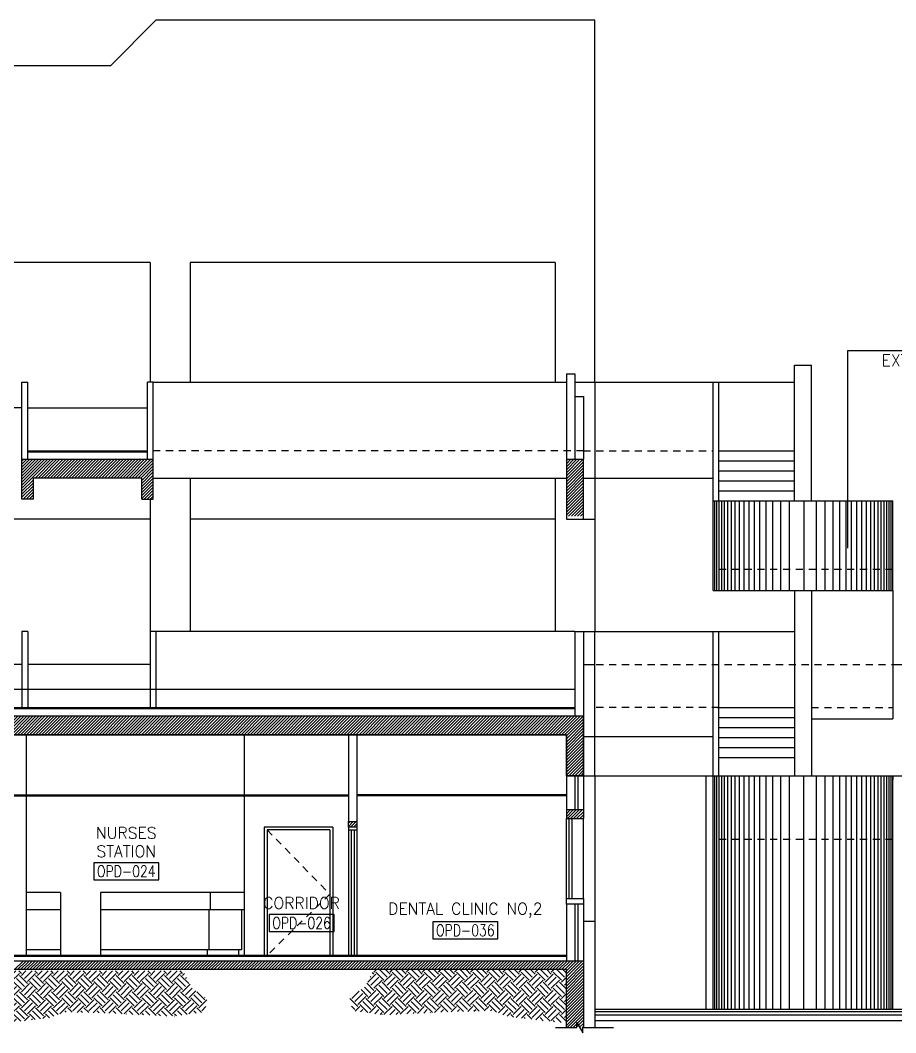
# Model space of a CAD drawing. Extents: x 417680.1 to 417774.5, y 43453.2 to 43484.7.
# Drawn here: x 417746.67 to 417762.03, y 43456.75 to 43474.51 of the extents above; entities that cross this region are included whole.
import ezdxf
from ezdxf.enums import TextEntityAlignment as Align

# ---------------------------------------------------------------- set-up
doc = ezdxf.new("R2010")
doc.units = 0
doc.header["$MEASUREMENT"] = 0
doc.linetypes.add('HIDDEN2', pattern=[0.1875, 0.125, -0.0625])
doc.layers.get('0').update_dxf_attribs({"color": 4, "linetype": 'CONTINUOUS'})
for name, color, linetype in [('CELING', 1, 'CONTINUOUS'), ('COL', 2, 'CONTINUOUS'), ('COUNTER', 5, 'CONTINUOUS'), ('DIM-IN', 7, 'CONTINUOUS'), ('DIM-OUT', 4, 'CONTINUOUS'), ('DOOR', 7, 'CONTINUOUS'), ('EL', 2, 'CONTINUOUS'), ('HAT', 11, 'CONTINUOUS'), ('Hatch', 11, 'CONTINUOUS'), ('RM-BOX', 2, 'CONTINUOUS'), ('RM-NAME', 2, 'CONTINUOUS'), ('RM-NO', 2, 'CONTINUOUS'), ('ROOF', 7, 'CONTINUOUS'), ('SEC', 4, 'CONTINUOUS'), ('WALL', 2, 'CONTINUOUS'), ('WIN', 4, 'CONTINUOUS')]:
    doc.layers.add(name, color=color, linetype=linetype)
doc.styles.add('ROMANS', font='ROMANS.shx', dxfattribs={"width": 0.6})

# ---------------------------------------------------------------- blocks, each defined once
blk = doc.blocks.new('*X11')
at = {"color": 0}
for p, q in [((-225561, 229250), (-225474, 229337)), ((-225561, 229303), (-225527, 229337)), ((-225521, 229237), (-225421, 229337)), ((-225468, 229237), (-225411, 229294)), ((-225415, 229237), (-225411, 229241))]:
    blk.add_line(p, q, dxfattribs=at)
blk = doc.blocks.new('*X10')
at = {"color": 0}
for p, q in [((-221736, 229469), (-221618, 229587)), ((-221736, 229522), (-221671, 229587)), ((-221736, 229575), (-221724, 229587)), ((-221715, 229437), (-221565, 229587)), ((-221662, 229437), (-221512, 229587)), ((-221609, 229437), (-221459, 229587)), ((-221556, 229437), (-221436, 229557)), ((-221503, 229437), (-221436, 229504)), ((-221450, 229437), (-221436, 229451))]:
    blk.add_line(p, q, dxfattribs=at)
blk = doc.blocks.new('*X12')
at = {"color": 0}
for p, q in [((-231418, 226787), (-231268, 226937)), ((-231365, 226787), (-231215, 226937)), ((-231312, 226787), (-231162, 226937)), ((-231259, 226787), (-231109, 226937)), ((-231206, 226787), (-231056, 226937)), ((-231153, 226787), (-231003, 226937)), ((-231100, 226787), (-230950, 226937)), ((-231047, 226787), (-230897, 226937)), ((-230994, 226787), (-230844, 226937)), ((-230941, 226787), (-230791, 226937)), ((-230888, 226787), (-230738, 226937)), ((-230835, 226787), (-230685, 226937)), ((-230782, 226787), (-230632, 226937)), ((-230729, 226787), (-230579, 226937)), ((-230676, 226787), (-230526, 226937)), ((-230623, 226787), (-230473, 226937)), ((-230570, 226787), (-230420, 226937)), ((-230517, 226787), (-230367, 226937)), ((-230464, 226787), (-230314, 226937)), ((-230410, 226787), (-230260, 226937)), ((-230357, 226787), (-230207, 226937)), ((-230304, 226787), (-230154, 226937)), ((-230251, 226787), (-230101, 226937)), ((-230198, 226787), (-230048, 226937)), ((-230145, 226787), (-229995, 226937)), ((-230092, 226787), (-229942, 226937)), ((-230039, 226787), (-229889, 226937)), ((-229986, 226787), (-229836, 226937)), ((-229933, 226787), (-229783, 226937)), ((-229880, 226787), (-229730, 226937)), ((-229827, 226787), (-229677, 226937)), ((-229774, 226787), (-229624, 226937)), ((-229721, 226787), (-229571, 226937)), ((-229668, 226787), (-229518, 226937)), ((-229615, 226787), (-229465, 226937)), ((-229562, 226787), (-229412, 226937)), ((-229509, 226787), (-229359, 226937)), ((-229456, 226787), (-229306, 226937)), ((-229403, 226787), (-229253, 226937)), ((-229350, 226787), (-229200, 226937)), ((-229297, 226787), (-229147, 226937)), ((-229244, 226787), (-229094, 226937)), ((-229191, 226787), (-229041, 226937)), ((-229138, 226787), (-228988, 226937)), ((-229085, 226787), (-228935, 226937)), ((-229032, 226787), (-228882, 226937)), ((-228979, 226787), (-228829, 226937)), ((-228926, 226787), (-228776, 226937)), ((-228873, 226787), (-228723, 226937)), ((-228819, 226787), (-228669, 226937)), ((-228766, 226787), (-228616, 226937)), ((-228713, 226787), (-228563, 226937)), ((-228660, 226787), (-228510, 226937)), ((-228607, 226787), (-228457, 226937)), ((-228554, 226787), (-228404, 226937)), ((-228501, 226787), (-228351, 226937)), ((-228448, 226787), (-228298, 226937)), ((-228395, 226787), (-228245, 226937)), ((-228342, 226787), (-228192, 226937)), ((-228289, 226787), (-228139, 226937)), ((-228236, 226787), (-228086, 226937)), ((-228183, 226787), (-228033, 226937)), ((-228130, 226787), (-227980, 226937)), ((-228077, 226787), (-227927, 226937)), ((-228024, 226787), (-227874, 226937)), ((-227971, 226787), (-227821, 226937)), ((-227918, 226787), (-227768, 226937)), ((-227865, 226787), (-227715, 226937)), ((-227812, 226787), (-227662, 226937)), ((-227759, 226787), (-227609, 226937)), ((-227706, 226787), (-227556, 226937)), ((-227653, 226787), (-227503, 226937)), ((-227600, 226787), (-227450, 226937)), ((-227547, 226787), (-227397, 226937)), ((-227494, 226787), (-227344, 226937)), ((-227441, 226787), (-227291, 226937)), ((-227388, 226787), (-227238, 226937)), ((-227335, 226787), (-227185, 226937)), ((-227282, 226787), (-227132, 226937)), ((-227229, 226787), (-227079, 226937)), ((-227175, 226787), (-227025, 226937)), ((-227122, 226787), (-226972, 226937)), ((-227069, 226787), (-226919, 226937)), ((-227016, 226787), (-226866, 226937)), ((-226963, 226787), (-226813, 226937)), ((-226910, 226787), (-226760, 226937)), ((-226857, 226787), (-226707, 226937)), ((-226804, 226787), (-226654, 226937)), ((-226751, 226787), (-226601, 226937)), ((-226698, 226787), (-226548, 226937)), ((-226645, 226787), (-226495, 226937)), ((-226592, 226787), (-226442, 226937)), ((-226539, 226787), (-226389, 226937)), ((-226486, 226787), (-226336, 226937)), ((-226433, 226787), (-226283, 226937)), ((-226380, 226787), (-226230, 226937)), ((-226327, 226787), (-226177, 226937)), ((-226274, 226787), (-226124, 226937)), ((-226221, 226787), (-226071, 226937)), ((-226168, 226787), (-226018, 226937)), ((-226115, 226787), (-225965, 226937)), ((-226062, 226787), (-225912, 226937)), ((-226009, 226787), (-225859, 226937)), ((-225956, 226787), (-225806, 226937)), ((-225903, 226787), (-225753, 226937)), ((-225850, 226787), (-225700, 226937)), ((-225797, 226787), (-225647, 226937)), ((-225744, 226787), (-225594, 226937)), ((-225691, 226787), (-225541, 226937)), ((-225638, 226787), (-225488, 226937)), ((-225584, 226787), (-225434, 226937)), ((-225531, 226787), (-225381, 226937)), ((-225478, 226787), (-225328, 226937)), ((-225425, 226787), (-225275, 226937)), ((-225372, 226787), (-225222, 226937)), ((-225319, 226787), (-225169, 226937)), ((-225266, 226787), (-225116, 226937)), ((-225213, 226787), (-225063, 226937)), ((-225160, 226787), (-225010, 226937)), ((-225107, 226787), (-224957, 226937)), ((-225054, 226787), (-224904, 226937)), ((-225001, 226787), (-224851, 226937)), ((-224948, 226787), (-224798, 226937)), ((-224895, 226787), (-224745, 226937)), ((-224842, 226787), (-224692, 226937)), ((-224789, 226787), (-224639, 226937)), ((-224736, 226787), (-224586, 226937)), ((-224683, 226787), (-224533, 226937)), ((-224630, 226787), (-224480, 226937)), ((-224577, 226787), (-224427, 226937)), ((-224524, 226787), (-224374, 226937)), ((-224471, 226787), (-224321, 226937)), ((-224418, 226787), (-224268, 226937)), ((-224365, 226787), (-224215, 226937)), ((-224312, 226787), (-224162, 226937)), ((-224259, 226787), (-224109, 226937)), ((-224206, 226787), (-224056, 226937)), ((-224153, 226787), (-224003, 226937)), ((-224100, 226787), (-223950, 226937)), ((-224047, 226787), (-223897, 226937)), ((-223993, 226787), (-223843, 226937)), ((-223940, 226787), (-223790, 226937)), ((-223887, 226787), (-223737, 226937)), ((-223834, 226787), (-223684, 226937)), ((-223781, 226787), (-223631, 226937)), ((-223728, 226787), (-223578, 226937)), ((-223675, 226787), (-223525, 226937)), ((-223622, 226787), (-223472, 226937)), ((-223569, 226787), (-223419, 226937)), ((-223516, 226787), (-223366, 226937)), ((-223463, 226787), (-223313, 226937)), ((-223410, 226787), (-223260, 226937)), ((-223357, 226787), (-223207, 226937)), ((-223304, 226787), (-223154, 226937)), ((-223251, 226787), (-223101, 226937)), ((-223198, 226787), (-223048, 226937)), ((-223145, 226787), (-222995, 226937)), ((-223092, 226787), (-222942, 226937)), ((-223039, 226787), (-222889, 226937)), ((-222986, 226787), (-222836, 226937)), ((-222933, 226787), (-222783, 226937)), ((-222880, 226787), (-222730, 226937)), ((-222827, 226787), (-222677, 226937)), ((-222774, 226787), (-222624, 226937)), ((-222721, 226787), (-222571, 226937)), ((-222668, 226787), (-222518, 226937)), ((-222615, 226787), (-222465, 226937)), ((-222562, 226787), (-222412, 226937)), ((-222509, 226787), (-222359, 226937)), ((-222456, 226787), (-222306, 226937)), ((-222403, 226787), (-222253, 226937)), ((-222349, 226787), (-222199, 226937)), ((-222296, 226787), (-222146, 226937)), ((-222243, 226787), (-222093, 226937)), ((-222190, 226787), (-222040, 226937)), ((-222137, 226787), (-221987, 226937)), ((-222084, 226787), (-221934, 226937)), ((-222031, 226787), (-221881, 226937)), ((-221978, 226787), (-221828, 226937)), ((-221925, 226787), (-221775, 226937)), ((-221872, 226787), (-221722, 226937)), ((-221819, 226787), (-221669, 226937)), ((-221766, 226787), (-221616, 226937)), ((-221736, 226764), (-221563, 226937)), ((-221736, 226711), (-221510, 226937)), ((-221736, 226658), (-221457, 226937)), ((-221736, 226605), (-221436, 226905)), ((-221736, 226552), (-221436, 226852)), ((-221736, 226499), (-221436, 226799)), ((-221736, 226446), (-221436, 226746)), ((-221736, 226393), (-221436, 226693)), ((-221736, 226340), (-221436, 226640)), ((-221736, 226287), (-221436, 226587)), ((-221736, 226234), (-221436, 226534)), ((-221736, 226181), (-221436, 226481)), ((-221736, 226128), (-221436, 226428)), ((-221736, 226075), (-221436, 226375)), ((-221736, 226022), (-221436, 226322)), ((-221736, 225969), (-221436, 226269)), ((-221736, 225916), (-221436, 226216)), ((-221736, 225863), (-221436, 226163)), ((-221736, 225810), (-221436, 226110)), ((-221722, 225770), (-221436, 226057)), ((-221669, 225770), (-221436, 226004)), ((-221616, 225770), (-221436, 225951)), ((-221563, 225770), (-221436, 225898)), ((-221510, 225770), (-221436, 225844)), ((-221457, 225770), (-221436, 225791))]:
    blk.add_line(p, q, dxfattribs=at)
blk = doc.blocks.new('*X7')
at = {"color": 0}
for p, q in [((199.93, 286.91), (200.56, 287.53)), ((200.82, 285.32), (199.93, 286.2)), ((200.29, 286.2), (201.62, 287.53)), ((200.82, 285.67), (202.23, 287.09)), ((203.12, 284.79), (201.7, 286.2)), ((202.59, 287.09), (202.14, 287.53)), ((203.65, 285.32), (202.23, 286.73)), ((202.59, 286.73), (203.39, 287.53)), ((203.12, 286.2), (204.45, 287.53)), ((203.65, 285.67), (205.06, 287.09)), ((205.94, 284.79), (204.53, 286.2)), ((205.41, 287.09), (204.97, 287.53)), ((206.48, 285.32), (205.06, 286.73)), ((205.41, 286.73), (206.22, 287.53)), ((205.94, 286.2), (207.28, 287.53)), ((206.48, 285.67), (207.89, 287.09)), ((208.77, 284.79), (207.36, 286.2)), ((208.24, 287.09), (207.79, 287.53)), ((209.3, 285.32), (207.89, 286.73)), ((208.24, 286.73), (209.05, 287.53)), ((208.77, 286.2), (210.11, 287.53)), ((209.3, 285.67), (210.72, 287.09)), ((211.6, 284.79), (210.19, 286.2)), ((211.07, 287.09), (210.62, 287.53)), ((212.13, 285.32), (210.72, 286.73)), ((211.07, 286.73), (211.87, 287.53)), ((211.6, 286.2), (212.93, 287.53)), ((212.13, 285.67), (213.55, 287.09)), ((214.43, 284.79), (213.02, 286.2)), ((213.9, 287.09), (213.45, 287.53)), ((214.96, 285.32), (213.55, 286.73)), ((213.9, 286.73), (214.7, 287.53)), ((214.43, 286.2), (215.76, 287.53)), ((214.96, 285.67), (216.37, 287.09)), ((217.26, 284.79), (215.84, 286.2)), ((216.73, 287.09), (216.28, 287.53)), ((217.79, 285.32), (216.37, 286.73)), ((216.73, 286.73), (217.53, 287.53)), ((217.26, 286.2), (218.59, 287.53)), ((217.79, 285.67), (219.2, 287.09)), ((220.09, 284.79), (218.67, 286.2)), ((219.56, 287.09), (219.11, 287.53)), ((220.62, 285.32), (219.2, 286.73)), ((219.56, 286.73), (220.36, 287.53)), ((220.09, 286.2), (221.42, 287.53)), ((220.62, 285.67), (222.03, 287.09)), ((222.92, 284.79), (221.5, 286.2)), ((222.39, 287.09), (221.94, 287.53)), ((223.45, 285.32), (222.03, 286.73)), ((222.39, 286.73), (223.19, 287.53)), ((222.92, 286.2), (224.25, 287.53)), ((223.45, 285.67), (224.86, 287.09)), ((225.74, 284.79), (224.33, 286.2)), ((225.21, 287.09), (224.76, 287.53)), ((226.27, 285.32), (224.86, 286.73)), ((225.21, 286.73), (226.02, 287.53)), ((225.74, 286.2), (227.08, 287.53)), ((226.27, 285.67), (227.69, 287.09)), ((228.57, 284.79), (227.16, 286.2)), ((228.04, 287.09), (227.59, 287.53)), ((229.1, 285.32), (227.69, 286.73)), ((228.04, 286.73), (228.84, 287.53)), ((228.57, 286.2), (229.9, 287.53)), ((229.1, 285.67), (230.52, 287.09)), ((231.4, 284.79), (229.99, 286.2)), ((230.87, 287.09), (230.42, 287.53)), ((231.93, 285.32), (230.52, 286.73)), ((230.87, 286.73), (231.67, 287.53)), ((231.4, 286.2), (232.73, 287.53)), ((231.93, 285.67), (233.35, 287.09)), ((234.23, 284.79), (232.81, 286.2)), ((233.7, 287.09), (233.25, 287.53)), ((234.76, 285.32), (233.35, 286.73)), ((233.7, 286.73), (233.97, 287.01)), ((234.23, 286.2), (234.34, 286.31)), ((199.93, 284.08), (201.17, 285.32)), ((200.29, 284.79), (199.93, 285.14)), ((200.29, 283.37), (201.7, 284.79)), ((200.82, 282.84), (202.23, 284.26)), ((202.59, 284.26), (201.17, 285.67)), ((202.59, 283.9), (204, 285.32)), ((203.12, 283.37), (204.53, 284.79)), ((203.65, 282.84), (205.06, 284.26)), ((205.41, 284.26), (204, 285.67)), ((205.41, 283.9), (206.83, 285.32)), ((205.94, 283.37), (207.36, 284.79)), ((206.48, 282.84), (207.89, 284.26)), ((208.24, 284.26), (206.83, 285.67)), ((208.24, 283.9), (209.66, 285.32)), ((208.77, 283.37), (210.19, 284.79)), ((209.3, 282.84), (210.72, 284.26)), ((211.07, 284.26), (209.66, 285.67)), ((211.07, 283.9), (212.49, 285.32)), ((211.6, 283.37), (213.02, 284.79)), ((212.13, 282.84), (213.55, 284.26)), ((213.9, 284.26), (212.49, 285.67)), ((213.9, 283.9), (215.31, 285.32)), ((214.43, 283.37), (215.84, 284.79)), ((214.96, 282.84), (216.37, 284.26)), ((216.73, 284.26), (215.31, 285.67)), ((216.73, 283.9), (218.14, 285.32)), ((217.26, 283.37), (218.67, 284.79)), ((217.79, 282.84), (219.2, 284.26)), ((219.56, 284.26), (218.14, 285.67)), ((219.56, 283.9), (220.97, 285.32)), ((220.09, 283.37), (221.5, 284.79)), ((220.62, 282.84), (222.03, 284.26)), ((222.39, 284.26), (220.97, 285.67)), ((222.39, 283.9), (223.8, 285.32)), ((222.92, 283.37), (224.33, 284.79)), ((223.45, 282.84), (224.86, 284.26)), ((225.21, 284.26), (223.8, 285.67)), ((225.21, 283.9), (226.63, 285.32)), ((225.74, 283.37), (227.16, 284.79)), ((226.27, 282.84), (227.69, 284.26)), ((228.04, 284.26), (226.63, 285.67)), ((228.04, 283.9), (229.46, 285.32)), ((228.57, 283.37), (229.99, 284.79)), ((229.1, 282.84), (230.52, 284.26)), ((230.87, 284.26), (229.46, 285.67)), ((230.87, 283.9), (232.28, 285.32)), ((231.4, 283.37), (232.81, 284.79)), ((231.93, 282.84), (233.35, 284.26)), ((233.7, 284.26), (232.28, 285.67)), ((233.7, 283.9), (234.94, 285.14)), ((234.23, 283.37), (235.34, 284.48)), ((200.82, 282.49), (199.93, 283.37)), ((199.93, 281.25), (201.17, 282.49)), ((202.59, 281.43), (201.17, 282.84)), ((203.12, 281.96), (201.7, 283.37)), ((203.65, 282.49), (202.23, 283.9)), ((202.59, 281.07), (204, 282.49)), ((205.41, 281.43), (204, 282.84)), ((205.94, 281.96), (204.53, 283.37)), ((206.48, 282.49), (205.06, 283.9)), ((205.41, 281.07), (206.83, 282.49)), ((208.24, 281.43), (206.83, 282.84)), ((208.77, 281.96), (207.36, 283.37)), ((209.3, 282.49), (207.89, 283.9)), ((208.24, 281.07), (209.66, 282.49)), ((211.07, 281.43), (209.66, 282.84)), ((211.6, 281.96), (210.19, 283.37)), ((212.13, 282.49), (210.72, 283.9)), ((211.07, 281.07), (212.49, 282.49)), ((213.9, 281.43), (212.49, 282.84)), ((214.43, 281.96), (213.02, 283.37)), ((214.96, 282.49), (213.55, 283.9)), ((213.9, 281.07), (215.31, 282.49)), ((216.73, 281.43), (215.31, 282.84)), ((217.26, 281.96), (215.84, 283.37)), ((217.79, 282.49), (216.37, 283.9)), ((216.73, 281.07), (218.14, 282.49)), ((219.56, 281.43), (218.14, 282.84)), ((220.09, 281.96), (218.67, 283.37)), ((220.62, 282.49), (219.2, 283.9)), ((219.56, 281.07), (220.97, 282.49)), ((222.39, 281.43), (220.97, 282.84)), ((222.92, 281.96), (221.5, 283.37)), ((223.45, 282.49), (222.03, 283.9)), ((222.39, 281.07), (223.8, 282.49)), ((225.21, 281.43), (223.8, 282.84)), ((225.74, 281.96), (224.33, 283.37)), ((226.27, 282.49), (224.86, 283.9)), ((225.21, 281.07), (226.63, 282.49)), ((228.04, 281.43), (226.63, 282.84)), ((228.57, 281.96), (227.16, 283.37)), ((229.1, 282.49), (227.69, 283.9)), ((228.04, 281.07), (229.46, 282.49)), ((230.87, 281.43), (229.46, 282.84)), ((231.4, 281.96), (229.99, 283.37)), ((231.93, 282.49), (230.52, 283.9)), ((230.87, 281.07), (232.28, 282.49)), ((233.7, 281.43), (232.28, 282.84)), ((234.23, 281.96), (232.81, 283.37)), ((234.76, 282.49), (233.35, 283.9)), ((233.7, 281.07), (235.11, 282.49)), ((234.76, 282.84), (235.95, 284.03)), ((236.53, 281.43), (235.11, 282.84)), ((237.06, 281.96), (235.64, 283.37)), ((237.59, 282.49), (236.31, 283.76)), ((236.53, 281.07), (237.94, 282.49)), ((200.29, 281.96), (199.93, 282.31)), ((200.29, 280.54), (201.7, 281.96)), ((200.82, 280.01), (202.23, 281.43)), ((203.65, 279.66), (202.23, 281.07)), ((203.12, 280.54), (204.53, 281.96)), ((203.65, 280.01), (205.06, 281.43)), ((206.48, 279.66), (205.06, 281.07)), ((205.94, 280.54), (207.36, 281.96)), ((206.48, 280.01), (207.89, 281.43)), ((209.3, 279.66), (207.89, 281.07)), ((208.77, 280.54), (210.19, 281.96)), ((209.3, 280.01), (210.72, 281.43)), ((211.85, 279.95), (210.72, 281.07)), ((211.6, 280.54), (213.02, 281.96)), ((212.22, 280.1), (213.55, 281.43)), ((214.34, 280.28), (213.55, 281.07)), ((214.43, 280.54), (215.84, 281.96)), ((215.21, 280.26), (216.37, 281.43)), ((217.23, 280.22), (216.37, 281.07)), ((217.26, 280.54), (218.67, 281.96)), ((217.97, 280.2), (219.2, 281.43)), ((220.13, 280.15), (219.2, 281.07)), ((220.09, 280.54), (221.5, 281.96)), ((220.74, 280.13), (222.03, 281.43)), ((223.09, 280.02), (222.03, 281.07)), ((222.92, 280.54), (224.33, 281.96)), ((223.45, 280.01), (224.86, 281.43)), ((226.08, 279.86), (224.86, 281.07)), ((225.74, 280.54), (227.16, 281.96)), ((226.27, 280.01), (227.69, 281.43)), ((229.07, 279.7), (227.69, 281.07)), ((228.57, 280.54), (229.99, 281.96)), ((229.1, 280.01), (230.52, 281.43)), ((231.93, 279.66), (230.52, 281.07)), ((231.4, 280.54), (232.81, 281.96)), ((231.93, 280.01), (233.35, 281.43)), ((234.49, 279.93), (233.35, 281.07)), ((234.23, 280.54), (235.64, 281.96)), ((234.76, 280.01), (236.17, 281.43)), ((236.98, 280.27), (236.17, 281.07)), ((237.06, 280.54), (237.65, 281.14)), ((200.82, 279.66), (199.93, 280.55)), ((199.93, 278.42), (201.17, 279.66)), ((200.29, 279.13), (199.93, 279.48)), ((200.86, 278.29), (201.7, 279.13)), ((202.59, 278.6), (201.17, 280.01)), ((203.12, 279.13), (201.7, 280.54)), ((202.81, 278.47), (204, 279.66)), ((203.98, 278.58), (204.53, 279.13)), ((205.28, 278.73), (204, 280.01)), ((205.94, 279.13), (204.53, 280.54)), ((205.99, 278.82), (206.83, 279.66)), ((207.8, 279.04), (206.83, 280.01)), ((207.19, 278.97), (207.36, 279.13)), ((208.75, 279.15), (207.36, 280.54)), ((209.21, 279.21), (209.66, 279.66)), ((210.33, 279.35), (209.66, 280.01)), ((211.1, 279.63), (210.19, 280.54)), ((213.25, 280.31), (213.02, 280.54)), ((216.15, 280.24), (215.84, 280.54)), ((219.04, 280.17), (218.67, 280.54)), ((221.97, 280.08), (221.5, 280.54)), ((223.84, 279.98), (223.8, 280.01)), ((224.96, 279.92), (224.33, 280.54)), ((226.83, 279.82), (226.63, 280.01)), ((227.95, 279.76), (227.16, 280.54)), ((229.81, 279.66), (229.46, 280.01)), ((230.93, 279.6), (229.99, 280.54)), ((232.24, 279.61), (232.28, 279.66)), ((232.63, 279.67), (232.28, 280.01)), ((233.56, 279.8), (232.81, 280.54)), ((235.12, 280.01), (235.11, 280.01)), ((236.05, 280.14), (235.64, 280.54)), ((202.03, 278.4), (202.23, 278.6))]:
    blk.add_line(p, q, dxfattribs=at)
blk = doc.blocks.new('*X8')
at = {"color": 0}
for p, q in [((262.51, 284.79), (261.35, 285.95)), ((263.04, 285.32), (261.92, 286.44)), ((262.51, 286.2), (262.94, 286.63)), ((263.04, 285.67), (264.24, 286.86)), ((265.34, 284.79), (263.93, 286.2)), ((265.87, 285.32), (264.46, 286.73)), ((264.81, 286.73), (265.1, 287.02)), ((265.34, 286.2), (266.4, 287.26)), ((265.87, 285.67), (267.29, 287.09)), ((268.17, 284.79), (266.76, 286.2)), ((268.7, 285.32), (267.29, 286.73)), ((267.64, 287.09), (267.3, 287.42)), ((267.64, 286.73), (268.44, 287.53)), ((268.17, 286.2), (269.5, 287.53)), ((268.7, 285.67), (270.11, 287.09)), ((271, 284.79), (269.58, 286.2)), ((270.47, 287.09), (270.02, 287.53)), ((271.53, 285.32), (270.11, 286.73)), ((270.47, 286.73), (271.27, 287.53)), ((271, 286.2), (272.33, 287.53)), ((271.53, 285.67), (272.94, 287.09)), ((273.83, 284.79), (272.41, 286.2)), ((273.3, 287.09), (272.85, 287.53)), ((274.36, 285.32), (272.94, 286.73)), ((273.3, 286.73), (274.1, 287.53)), ((273.83, 286.2), (275.16, 287.53)), ((274.36, 285.67), (275.77, 287.09)), ((276.66, 284.79), (275.24, 286.2)), ((276.13, 287.09), (275.68, 287.53)), ((277.19, 285.32), (275.77, 286.73)), ((276.13, 286.73), (276.93, 287.53)), ((276.66, 286.2), (277.99, 287.53)), ((277.19, 285.67), (278.6, 287.09)), ((279.48, 284.79), (278.07, 286.2)), ((278.95, 287.09), (278.51, 287.53)), ((280.01, 285.32), (278.6, 286.73)), ((278.95, 286.73), (279.76, 287.53)), ((279.48, 286.2), (280.82, 287.53)), ((280.01, 285.67), (281.43, 287.09)), ((282.31, 284.79), (280.9, 286.2)), ((281.78, 287.09), (281.33, 287.53)), ((282.84, 285.32), (281.43, 286.73)), ((281.78, 286.73), (282.58, 287.53)), ((282.31, 286.2), (283.64, 287.53)), ((282.84, 285.67), (284.26, 287.09)), ((285.14, 284.79), (283.73, 286.2)), ((284.61, 287.09), (284.16, 287.53)), ((285.67, 285.32), (284.26, 286.73)), ((284.61, 286.73), (285.41, 287.53)), ((285.14, 286.2), (286.47, 287.53)), ((285.67, 285.67), (287.09, 287.09)), ((287.97, 284.79), (286.56, 286.2)), ((287.44, 287.09), (286.99, 287.53)), ((288.5, 285.32), (287.09, 286.73)), ((287.44, 286.73), (288.24, 287.53)), ((287.97, 286.2), (289.3, 287.53)), ((288.5, 285.67), (289.91, 287.09)), ((290.8, 284.79), (289.38, 286.2)), ((290.27, 287.09), (289.82, 287.53)), ((291.33, 285.32), (289.91, 286.73)), ((290.27, 286.73), (291.07, 287.53)), ((290.8, 286.2), (292.13, 287.53)), ((291.33, 285.67), (292.74, 287.09)), ((293.63, 284.79), (292.21, 286.2)), ((293.1, 287.09), (292.65, 287.53)), ((294.16, 285.32), (292.74, 286.73)), ((293.1, 286.73), (293.9, 287.53)), ((293.63, 286.2), (294.96, 287.53)), ((294.16, 285.67), (295.57, 287.09)), ((296.45, 284.79), (295.04, 286.2)), ((295.92, 287.09), (295.48, 287.53)), ((296.98, 285.32), (295.57, 286.73)), ((295.92, 286.73), (296.73, 287.53)), ((296.45, 286.2), (297.79, 287.53)), ((296.98, 285.67), (298.4, 287.09)), ((299.28, 284.79), (297.87, 286.2)), ((298.75, 287.09), (298.3, 287.53)), ((299.81, 285.32), (298.4, 286.73)), ((298.75, 286.73), (299.55, 287.53)), ((299.28, 286.2), (300.62, 287.53)), ((299.81, 285.67), (301.23, 287.09)), ((302.11, 284.79), (300.7, 286.2)), ((301.58, 287.09), (301.13, 287.53)), ((302.64, 285.32), (301.23, 286.73)), ((301.58, 286.73), (301.92, 287.07)), ((302.11, 286.2), (302.28, 286.37)), ((260.37, 282.99), (261.63, 284.26)), ((260.9, 284.58), (261.1, 284.79)), ((261.98, 284.26), (261.09, 285.15)), ((261.98, 283.9), (263.4, 285.32)), ((262.51, 283.37), (263.93, 284.79)), ((263.04, 282.84), (264.46, 284.26)), ((264.81, 284.26), (263.4, 285.67)), ((264.81, 283.9), (266.23, 285.32)), ((265.34, 283.37), (266.76, 284.79)), ((265.87, 282.84), (267.29, 284.26)), ((267.64, 284.26), (266.23, 285.67)), ((267.64, 283.9), (269.05, 285.32)), ((268.17, 283.37), (269.58, 284.79)), ((268.7, 282.84), (270.11, 284.26)), ((270.47, 284.26), (269.05, 285.67)), ((270.47, 283.9), (271.88, 285.32)), ((271, 283.37), (272.41, 284.79)), ((271.53, 282.84), (272.94, 284.26)), ((273.3, 284.26), (271.88, 285.67)), ((273.3, 283.9), (274.71, 285.32)), ((273.83, 283.37), (275.24, 284.79)), ((274.36, 282.84), (275.77, 284.26)), ((276.13, 284.26), (274.71, 285.67)), ((276.13, 283.9), (277.54, 285.32)), ((276.66, 283.37), (278.07, 284.79)), ((277.19, 282.84), (278.6, 284.26)), ((278.95, 284.26), (277.54, 285.67)), ((278.95, 283.9), (280.37, 285.32)), ((279.48, 283.37), (280.9, 284.79)), ((280.01, 282.84), (281.43, 284.26)), ((281.78, 284.26), (280.37, 285.67)), ((281.78, 283.9), (283.2, 285.32)), ((282.31, 283.37), (283.73, 284.79)), ((282.84, 282.84), (284.26, 284.26)), ((284.61, 284.26), (283.2, 285.67)), ((284.61, 283.9), (286.02, 285.32)), ((285.14, 283.37), (286.56, 284.79)), ((285.67, 282.84), (287.09, 284.26)), ((287.44, 284.26), (286.02, 285.67)), ((287.44, 283.9), (288.85, 285.32)), ((287.97, 283.37), (289.38, 284.79)), ((288.5, 282.84), (289.91, 284.26)), ((290.27, 284.26), (288.85, 285.67)), ((290.27, 283.9), (291.68, 285.32)), ((290.8, 283.37), (292.21, 284.79)), ((291.33, 282.84), (292.74, 284.26)), ((293.1, 284.26), (291.68, 285.67)), ((293.1, 283.9), (294.51, 285.32)), ((293.63, 283.37), (295.04, 284.79)), ((294.16, 282.84), (295.57, 284.26)), ((295.92, 284.26), (294.51, 285.67)), ((295.92, 283.9), (297.34, 285.32)), ((296.45, 283.37), (297.87, 284.79)), ((296.98, 282.84), (298.4, 284.26)), ((298.75, 284.26), (297.34, 285.67)), ((298.75, 283.9), (300.17, 285.32)), ((299.28, 283.37), (300.7, 284.79)), ((299.81, 282.84), (301.23, 284.26)), ((301.58, 284.26), (300.17, 285.67)), ((301.58, 283.9), (302.88, 285.2)), ((302.11, 283.37), (303.26, 284.52)), ((260.51, 282.43), (260.57, 282.49)), ((261.98, 281.43), (260.57, 282.84)), ((262.51, 281.96), (261.1, 283.37)), ((263.04, 282.49), (261.63, 283.9)), ((261.98, 281.07), (263.4, 282.49)), ((264.81, 281.43), (263.4, 282.84)), ((265.34, 281.96), (263.93, 283.37)), ((265.87, 282.49), (264.46, 283.9)), ((264.81, 281.07), (266.23, 282.49)), ((267.64, 281.43), (266.23, 282.84)), ((268.17, 281.96), (266.76, 283.37)), ((268.7, 282.49), (267.29, 283.9)), ((267.64, 281.07), (269.05, 282.49)), ((270.47, 281.43), (269.05, 282.84)), ((271, 281.96), (269.58, 283.37)), ((271.53, 282.49), (270.11, 283.9)), ((270.47, 281.07), (271.88, 282.49)), ((273.3, 281.43), (271.88, 282.84)), ((273.83, 281.96), (272.41, 283.37)), ((274.36, 282.49), (272.94, 283.9)), ((273.3, 281.07), (274.71, 282.49)), ((276.13, 281.43), (274.71, 282.84)), ((276.66, 281.96), (275.24, 283.37)), ((277.19, 282.49), (275.77, 283.9)), ((276.13, 281.07), (277.54, 282.49)), ((278.95, 281.43), (277.54, 282.84)), ((279.48, 281.96), (278.07, 283.37)), ((280.01, 282.49), (278.6, 283.9)), ((278.95, 281.07), (280.37, 282.49)), ((281.78, 281.43), (280.37, 282.84)), ((282.31, 281.96), (280.9, 283.37)), ((282.84, 282.49), (281.43, 283.9)), ((281.78, 281.07), (283.2, 282.49)), ((284.61, 281.43), (283.2, 282.84)), ((285.14, 281.96), (283.73, 283.37)), ((285.67, 282.49), (284.26, 283.9)), ((284.61, 281.07), (286.02, 282.49)), ((287.44, 281.43), (286.02, 282.84)), ((287.97, 281.96), (286.56, 283.37)), ((288.5, 282.49), (287.09, 283.9)), ((287.44, 281.07), (288.85, 282.49)), ((290.27, 281.43), (288.85, 282.84)), ((290.8, 281.96), (289.38, 283.37)), ((291.33, 282.49), (289.91, 283.9)), ((290.27, 281.07), (291.68, 282.49)), ((293.1, 281.43), (291.68, 282.84)), ((293.63, 281.96), (292.21, 283.37)), ((294.16, 282.49), (292.74, 283.9)), ((293.1, 281.07), (294.51, 282.49)), ((295.92, 281.43), (294.51, 282.84)), ((296.45, 281.96), (295.04, 283.37)), ((296.98, 282.49), (295.57, 283.9)), ((295.92, 281.07), (297.34, 282.49)), ((298.75, 281.43), (297.34, 282.84)), ((299.28, 281.96), (297.87, 283.37)), ((299.81, 282.49), (298.4, 283.9)), ((298.75, 281.07), (300.17, 282.49)), ((301.58, 281.43), (300.17, 282.84)), ((302.11, 281.96), (300.7, 283.37)), ((302.64, 282.49), (301.23, 283.9)), ((301.58, 281.07), (303, 282.49)), ((302.64, 282.84), (303.87, 284.07)), ((304.41, 281.43), (303, 282.84)), ((304.94, 281.96), (303.53, 283.37)), ((305.47, 282.49), (304.06, 283.9)), ((304.41, 281.07), (305.82, 282.49)), ((305.47, 282.84), (305.5, 282.87)), ((260.99, 281.85), (261.1, 281.96)), ((261.48, 281.27), (261.63, 281.43)), ((263.04, 279.66), (261.72, 280.99)), ((262.51, 280.54), (263.93, 281.96)), ((263.04, 280.01), (264.46, 281.43)), ((265.87, 279.66), (264.46, 281.07)), ((265.34, 280.54), (266.76, 281.96)), ((265.87, 280.01), (267.29, 281.43)), ((268.7, 279.66), (267.29, 281.07)), ((268.17, 280.54), (269.58, 281.96)), ((268.7, 280.01), (270.11, 281.43)), ((271.53, 279.66), (270.11, 281.07)), ((271, 280.54), (272.41, 281.96)), ((271.53, 280.01), (272.94, 281.43)), ((274.36, 279.66), (272.94, 281.07)), ((273.83, 280.54), (275.24, 281.96)), ((274.36, 280.01), (275.77, 281.43)), ((277.19, 279.66), (275.77, 281.07)), ((276.66, 280.54), (278.07, 281.96)), ((277.19, 280.01), (278.6, 281.43)), ((279.76, 279.92), (278.6, 281.07)), ((279.48, 280.54), (280.9, 281.96)), ((280.03, 280.03), (281.43, 281.43)), ((282.22, 280.29), (281.43, 281.07)), ((282.31, 280.54), (283.73, 281.96)), ((283.09, 280.27), (284.26, 281.43)), ((285.11, 280.22), (284.26, 281.07)), ((285.14, 280.54), (286.56, 281.96)), ((285.86, 280.2), (287.09, 281.43)), ((288.01, 280.15), (287.09, 281.07)), ((287.97, 280.54), (289.38, 281.96)), ((288.62, 280.14), (289.91, 281.43)), ((290.97, 280.02), (289.91, 281.07)), ((290.8, 280.54), (292.21, 281.96)), ((291.33, 280.01), (292.74, 281.43)), ((293.96, 279.86), (292.74, 281.07)), ((293.63, 280.54), (295.04, 281.96)), ((294.16, 280.01), (295.57, 281.43)), ((296.94, 279.7), (295.57, 281.07)), ((296.45, 280.54), (297.87, 281.96)), ((296.98, 280.01), (298.4, 281.43)), ((299.81, 279.66), (298.4, 281.07)), ((299.28, 280.54), (300.7, 281.96)), ((299.81, 280.01), (301.23, 281.43)), ((302.39, 279.91), (301.23, 281.07)), ((302.11, 280.54), (303.53, 281.96)), ((302.64, 280.01), (304.06, 281.43)), ((304.87, 280.26), (304.06, 281.07)), ((304.94, 280.54), (305.68, 281.29)), ((263.12, 279.38), (263.4, 279.66)), ((264.32, 279.09), (263.4, 280.01)), ((265.34, 279.13), (263.93, 280.54)), ((265.39, 278.82), (266.23, 279.66)), ((267.64, 278.6), (266.23, 280.01)), ((266.24, 278.62), (266.76, 279.13)), ((268.17, 279.13), (266.76, 280.54)), ((267.66, 278.27), (269.05, 279.66)), ((268.74, 278.28), (269.58, 279.13)), ((270.47, 278.6), (269.05, 280.01)), ((271, 279.13), (269.58, 280.54)), ((270.68, 278.46), (271.88, 279.66)), ((271.85, 278.57), (272.41, 279.13)), ((273.17, 278.72), (271.88, 280.01)), ((273.83, 279.13), (272.41, 280.54)), ((273.86, 278.81), (274.71, 279.66)), ((275.7, 279.03), (274.71, 280.01)), ((275.06, 278.95), (275.24, 279.13)), ((276.64, 279.14), (275.24, 280.54)), ((277.08, 279.2), (277.54, 279.66)), ((278.22, 279.34), (277.54, 280.01)), ((279.01, 279.61), (278.07, 280.54)), ((281.13, 280.31), (280.9, 280.54)), ((284.03, 280.24), (283.73, 280.54)), ((286.92, 280.18), (286.56, 280.54)), ((289.85, 280.08), (289.38, 280.54)), ((291.71, 279.98), (291.68, 280.01)), ((292.83, 279.92), (292.21, 280.54)), ((294.7, 279.82), (294.51, 280.01)), ((295.82, 279.76), (295.04, 280.54)), ((297.69, 279.66), (297.34, 280.01)), ((298.81, 279.6), (297.87, 280.54)), ((300.11, 279.6), (300.17, 279.66)), ((300.52, 279.66), (300.17, 280.01)), ((301.46, 279.79), (300.7, 280.54)), ((303.01, 280), (303, 280.01)), ((303.94, 280.13), (303.53, 280.54)), ((267.09, 278.41), (267.29, 278.6)), ((269.9, 278.39), (270.11, 278.6))]:
    blk.add_line(p, q, dxfattribs=at)
blk = doc.blocks.new('RM1')
at = {"layer": 'RM-BOX'}
blk.add_lwpolyline([(570, -200), (-570, -200), (-570, -500), (570, -500)], close=True, dxfattribs=at)
at = {"layer": 'RM-NAME', "style": 'ROMANS'}
for tag, p in [('ROOMNAME1', (0, 324)), ('ROOMNAME2', (0, 0))]:
    blk.add_attdef(tag, text='', height=200, dxfattribs=at).set_placement(p, align=Align.MIDDLE)
at = {"layer": 'RM-NO', "style": 'ROMANS', "width": 0.8}
blk.add_attdef('ROOMNO', text='', height=200, dxfattribs=at).set_placement((0, -350), align=Align.MIDDLE)

msp = doc.modelspace()

# ---------------------------------------------------------------- hatches: boundary and pattern name
h = msp.add_hatch()
h.set_pattern_fill('ANSI31', color=11, scale=0.3, style=0)
h.set_pattern_definition([(45, (0, 0), (-0.0265165042945, 0.0265165042945), [])])
h.paths.add_polyline_path([(417740.7556, 43462.778), (417740.9056, 43462.778), (417740.9056, 43462.308), (417756.5556, 43462.308), (417756.5556, 43461.258), (417756.2556, 43461.258), (417756.2556, 43461.948), (417756.2556, 43461.9768), (417740.7556, 43461.978)])
at = {"layer": 'HAT'}
h = msp.add_hatch(dxfattribs=at)
h.set_pattern_fill('ANSI31', color=256, scale=0.3, style=0)
h.set_pattern_definition([(45, (417678.632304, 43447.388986), (-0.026516504, 0.026516504), [])])
h.paths.add_polyline_path([(417748.8056, 43466.478), (417748.8056, 43466.108), (417749.0056, 43466.108), (417749.0056, 43466.808), (417746.7056, 43466.808), (417746.7056, 43466.108), (417746.9056, 43466.108), (417746.9056, 43466.478)])
h = msp.add_hatch(dxfattribs=at)
h.set_pattern_fill('ANSI31', color=256, scale=0.3, style=0)
h.set_pattern_definition([(45, (0, 0), (-0.0265165042945, 0.0265165042945), [])])
h.paths.add_polyline_path([(417756.2556, 43465.809), (417756.5556, 43465.809), (417756.5556, 43466.808), (417756.2556, 43466.808)])

# ---------------------------------------------------------------- linework, layer by layer
for p, q in [((417756.7556, 43468.158), (417756.7556, 43465.758)), ((417756.5556, 43465.7579), (417756.7556, 43465.758)), ((417746.8056, 43463.788), (417746.7056, 43463.788)), ((417748.9556, 43463.788), (417748.9556, 43462.458)), ((417756.4056, 43463.788), (417748.9556, 43463.788)), ((417756.7556, 43461.258), (417756.7556, 43463.788)), ((417756.4056, 43459.008), (417756.4056, 43458.008)), ((417756.4556, 43459.008), (417756.4556, 43458.008)), ((417750.6056, 43458.908), (417750.6056, 43458.108)), ((417756.2556, 43458.108), (417744.6306, 43458.108)), ((417756.2556, 43458.088), (417744.6306, 43458.088)), ((417762.9556, 43457.158), (417756.7556, 43457.158)), ((417762.9556, 43457.118), (417756.7556, 43457.118))]:
    msp.add_line(p, q)
msp.add_lwpolyline([(417740.7556, 43462.778), (417740.9056, 43462.778), (417740.9056, 43462.308), (417756.5556, 43462.308), (417756.5556, 43461.258), (417756.2556, 43461.258), (417756.2556, 43461.948), (417756.2556, 43461.9768), (417740.7556, 43461.978)], close=True)
at = {"layer": 'CELING', "color": 5}
for p, q in [((417744.6306, 43460.923), (417746.7806, 43460.923)), ((417744.6306, 43460.908), (417746.7806, 43460.908)), ((417746.7806, 43460.923), (417750.6056, 43460.923)), ((417746.7806, 43460.908), (417750.6056, 43460.908)), ((417750.6056, 43460.923), (417752.4306, 43460.923)), ((417750.6056, 43460.908), (417752.4306, 43460.908)), ((417756.2556, 43460.923), (417752.5806, 43460.923)), ((417756.2556, 43460.908), (417752.5806, 43460.908))]:
    msp.add_line(p, q, dxfattribs=at)
at = {"layer": 'COL'}
for p, q in [((417746.7056, 43466.808), (417746.7056, 43468.158)), ((417746.7056, 43468.158), (417746.8056, 43468.158)), ((417746.8056, 43466.808), (417746.8056, 43468.158)), ((417748.9056, 43466.808), (417748.9056, 43468.158)), ((417749.0056, 43468.158), (417748.9056, 43468.158)), ((417749.0056, 43466.108), (417749.0056, 43468.158)), ((417746.7056, 43466.808), (417749.0056, 43466.808)), ((417746.7056, 43466.108), (417746.7056, 43466.808)), ((417756.2556, 43466.808), (417756.2556, 43465.7579)), ((417756.2556, 43466.808), (417756.5556, 43466.808)), ((417756.5556, 43465.7579), (417756.5556, 43466.808)), ((417748.8056, 43466.478), (417746.9056, 43466.478)), ((417746.9056, 43466.108), (417746.9056, 43466.478)), ((417748.8056, 43466.108), (417748.8056, 43466.478)), ((417746.9056, 43466.108), (417746.7056, 43466.108)), ((417748.8056, 43466.108), (417749.0056, 43466.108)), ((417756.2556, 43465.7579), (417756.5556, 43465.7579))]:
    msp.add_line(p, q, dxfattribs=at)
at = {"layer": 'COL', "color": 6}
for p, q in [((417761.9806, 43463.208), (417774.3806, 43463.208)), ((417740.9056, 43462.308), (417756.5556, 43462.308)), ((417756.5556, 43461.258), (417756.5556, 43462.308)), ((417740.7556, 43461.978), (417756.2556, 43461.978)), ((417752.4306, 43461.978), (417752.4306, 43460.458)), ((417752.5806, 43461.978), (417752.5806, 43460.458)), ((417756.2556, 43461.978), (417756.2556, 43461.258)), ((417756.2556, 43461.948), (417756.2556, 43460.658)), ((417756.2556, 43461.258), (417756.5556, 43461.258)), ((417756.5556, 43461.258), (417774.3806, 43461.258)), ((417756.5556, 43461.258), (417756.5556, 43460.658)), ((417756.5556, 43460.658), (417756.2556, 43460.658)), ((417756.2556, 43460.658), (417756.2556, 43460.508)), ((417756.5556, 43460.658), (417756.5556, 43460.508)), ((417756.2556, 43460.508), (417756.5556, 43460.508)), ((417756.2556, 43459.008), (417756.2556, 43458.008)), ((417756.5556, 43459.008), (417756.5556, 43458.008)), ((417756.5556, 43458.008), (417728.9056, 43458.008)), ((417756.5556, 43458.008), (417756.5556, 43456.841)), ((417756.2556, 43457.858), (417728.9056, 43457.858)), ((417756.2556, 43456.841), (417756.2556, 43457.858))]:
    msp.add_line(p, q, dxfattribs=at)
msp.add_lwpolyline([(417752.5806, 43460.458), (417752.5806, 43460.358), (417752.4306, 43460.358), (417752.4306, 43460.458)], close=True, dxfattribs=at)
at = {"layer": 'COL', "color": 1}
msp.add_lwpolyline([(417756.0672, 43456.841), (417756.4375, 43456.841), (417756.4375, 43456.931), (417756.5414, 43456.751), (417756.5414, 43456.841), (417757.0796, 43456.841)], dxfattribs=at)
at = {"layer": 'COUNTER'}
for p, q in [((417747.3806, 43459.208), (417746.7806, 43459.208)), ((417747.3806, 43459.208), (417747.3806, 43458.108)), ((417748.0806, 43459.208), (417748.0806, 43458.108)), ((417750.6056, 43459.208), (417748.0806, 43459.208)), ((417750.0056, 43459.208), (417750.0056, 43458.908)), ((417750.6056, 43459.208), (417750.6056, 43458.908)), ((417747.3806, 43458.908), (417746.7806, 43458.908)), ((417750.6056, 43458.908), (417748.0806, 43458.908)), ((417749.9806, 43458.908), (417749.9806, 43458.208)), ((417750.5556, 43458.908), (417750.5556, 43458.208)), ((417747.3806, 43458.208), (417746.7806, 43458.208)), ((417750.5556, 43458.208), (417748.0806, 43458.208)), ((417749.9556, 43458.208), (417749.9556, 43458.108)), ((417750.5056, 43458.208), (417750.5056, 43458.108))]:
    msp.add_line(p, q, dxfattribs=at)
at = {"layer": 'DIM-IN', "color": 7}
for p, q in [((417761.1902, 43465.2469), (417761.1902, 43468.7158)), ((417761.1902, 43468.7158), (417761.4511, 43468.7158)), ((417761.4511, 43468.7158), (417765.7258, 43468.7158))]:
    msp.add_line(p, q, dxfattribs=at)
at = {"layer": 'DIM-IN'}
for p, q in [((417761.9806, 43464.5068), (417761.9806, 43462.258)), ((417756.5556, 43463.788), (417758.9306, 43463.788)), ((417760.5556, 43462.258), (417761.9806, 43462.258)), ((417761.9806, 43461.258), (417761.9806, 43461.1938))]:
    msp.add_line(p, q, dxfattribs=at)
at = {"layer": 'DIM-OUT', "linetype": 'HIDDEN2'}
for p, q in [((417756.5556, 43466.958), (417749.0056, 43466.958)), ((417756.5556, 43466.958), (417758.8306, 43466.958)), ((417761.9806, 43464.878), (417758.8306, 43464.878)), ((417756.5556, 43463.208), (417761.9806, 43463.208)), ((417758.9306, 43462.458), (417756.7556, 43462.458)), ((417758.9056, 43462.458), (417760.2556, 43462.458)), ((417760.5556, 43462.458), (417761.9806, 43462.458)), ((417761.9806, 43460.14), (417758.8306, 43460.14))]:
    msp.add_line(p, q, dxfattribs=at)
at = {"layer": 'DIM-OUT'}
for p, q in [((417758.9306, 43466.958), (417760.2556, 43466.958)), ((417758.9306, 43466.782), (417760.2556, 43466.782)), ((417758.9306, 43466.606), (417760.2556, 43466.606)), ((417756.5556, 43466.478), (417758.8306, 43466.478)), ((417758.9306, 43466.43), (417760.2556, 43466.43)), ((417758.9306, 43466.254), (417760.2556, 43466.254)), ((417760.5556, 43466.078), (417761.9806, 43466.078)), ((417758.9306, 43462.458), (417760.2556, 43462.458)), ((417758.9306, 43462.282), (417760.2556, 43462.282)), ((417758.9306, 43462.106), (417760.2556, 43462.106)), ((417758.9306, 43461.93), (417760.2556, 43461.93)), ((417758.9306, 43461.754), (417760.2556, 43461.754)), ((417758.9306, 43461.578), (417760.2556, 43461.578))]:
    msp.add_line(p, q, dxfattribs=at)
at = {"layer": 'DOOR'}
for p, q in [((417747.2056, 43466.958), (417748.5056, 43466.958)), ((417752.1556, 43460.358), (417750.9556, 43460.358)), ((417750.9556, 43460.358), (417750.9556, 43458.108)), ((417752.1556, 43460.358), (417752.1556, 43458.108)), ((417752.1056, 43460.308), (417751.0056, 43460.308)), ((417751.0056, 43460.308), (417751.0056, 43458.108)), ((417752.1056, 43460.308), (417752.1056, 43458.108))]:
    msp.add_line(p, q, dxfattribs=at)
at = {"layer": 'DOOR', "color": 4}
for p, q in [((417752.4306, 43460.358), (417752.4306, 43458.108)), ((417752.5806, 43460.358), (417752.5806, 43458.108)), ((417752.4306, 43460.308), (417752.5806, 43460.308)), ((417752.4806, 43460.308), (417752.4806, 43458.108)), ((417752.5306, 43460.308), (417752.5306, 43458.108))]:
    msp.add_line(p, q, dxfattribs=at)
at = {"layer": 'DOOR', "linetype": 'HIDDEN2'}
for p, q in [((417751.0056, 43460.308), (417752.1056, 43459.183)), ((417752.1056, 43459.183), (417751.0056, 43458.108))]:
    msp.add_line(p, q, dxfattribs=at)
at = {"layer": 'EL', "color": 4}
for p, q in [((417749.0556, 43474.508), (417748.2556, 43473.708)), ((417756.7556, 43474.508), (417749.0556, 43474.508)), ((417756.7556, 43468.158), (417756.7556, 43474.508)), ((417748.2556, 43473.708), (417735.1556, 43473.708)), ((417749.0056, 43468.158), (417756.2556, 43468.158)), ((417756.4056, 43468.158), (417758.9306, 43468.158)), ((417758.8306, 43466.078), (417758.8306, 43468.158)), ((417758.9306, 43466.078), (417758.9306, 43468.158)), ((417746.8056, 43466.958), (417748.9056, 43466.958)), ((417746.8056, 43466.938), (417748.9056, 43466.938)), ((417749.0056, 43466.478), (417756.2556, 43466.478)), ((417740.9056, 43462.458), (417756.4056, 43462.458)), ((417740.9056, 43462.438), (417756.4056, 43462.438))]:
    msp.add_line(p, q, dxfattribs=at)
at = {"layer": 'EL'}
for p, q in [((417756.2556, 43468.309), (417756.2556, 43466.808)), ((417756.4056, 43468.309), (417756.4056, 43466.808)), ((417748.9056, 43466.938), (417748.9056, 43468.158)), ((417756.5556, 43467.909), (417756.5556, 43466.808)), ((417756.4056, 43463.788), (417756.4056, 43462.308)), ((417756.5556, 43463.788), (417756.5556, 43462.308))]:
    msp.add_line(p, q, dxfattribs=at)
at = {"layer": 'ROOF'}
for p, q in [((417746.7056, 43463.788), (417746.7056, 43462.458)), ((417746.8056, 43463.788), (417746.8056, 43462.458)), ((417749.0556, 43463.788), (417749.0556, 43462.458))]:
    msp.add_line(p, q, dxfattribs=at)
at = {"layer": 'WALL', "color": 11}
for p, q in [((417748.9556, 43470.258), (417742.4556, 43470.258)), ((417748.9556, 43470.258), (417748.9556, 43468.158)), ((417749.6556, 43470.258), (417749.6556, 43468.158)), ((417756.0556, 43470.258), (417749.6556, 43470.258)), ((417756.0556, 43470.258), (417756.0556, 43468.158)), ((417758.9306, 43468.158), (417760.2556, 43468.158)), ((417746.7056, 43467.708), (417742.4556, 43467.708)), ((417746.8056, 43467.708), (417748.9056, 43467.708)), ((417749.6556, 43466.478), (417749.6556, 43463.788)), ((417756.0556, 43466.478), (417756.0556, 43463.788)), ((417748.9556, 43466.108), (417748.9556, 43463.788)), ((417758.8607, 43464.5068), (417758.8607, 43466.078)), ((417758.8951, 43464.5068), (417758.8951, 43466.078)), ((417758.9331, 43464.5068), (417758.9331, 43466.078)), ((417758.98, 43464.5068), (417758.98, 43466.078)), ((417759.0316, 43464.5068), (417759.0316, 43466.078)), ((417759.0876, 43464.5068), (417759.0876, 43466.078)), ((417759.1492, 43464.5068), (417759.1492, 43466.078)), ((417759.2165, 43464.5068), (417759.2165, 43466.078)), ((417759.2927, 43464.5068), (417759.2927, 43466.078)), ((417759.3748, 43464.5068), (417759.3748, 43466.078)), ((417759.4597, 43464.5068), (417759.4597, 43466.078)), ((417759.5535, 43464.5068), (417759.5535, 43466.078)), ((417759.6502, 43464.5068), (417759.6502, 43466.078)), ((417759.7615, 43464.5068), (417759.7615, 43466.078)), ((417759.8787, 43464.5068), (417759.8787, 43466.078)), ((417760.0145, 43464.5068), (417760.0145, 43466.078)), ((417760.1695, 43464.5068), (417760.1695, 43466.078)), ((417760.4219, 43466.078), (417760.4219, 43464.5068)), ((417760.6417, 43464.5068), (417760.6417, 43466.078)), ((417760.7967, 43464.5068), (417760.7967, 43466.078)), ((417760.9325, 43464.5068), (417760.9325, 43466.078)), ((417761.0497, 43464.5068), (417761.0497, 43466.078)), ((417761.161, 43464.5068), (417761.161, 43466.078)), ((417761.2577, 43464.5068), (417761.2577, 43466.078)), ((417761.3515, 43464.5068), (417761.3515, 43466.078)), ((417761.4364, 43464.5068), (417761.4364, 43466.078)), ((417761.5185, 43464.5068), (417761.5185, 43466.078)), ((417761.5946, 43464.5068), (417761.5946, 43466.078)), ((417761.662, 43464.5068), (417761.662, 43466.078)), ((417761.7236, 43464.5068), (417761.7236, 43466.078)), ((417761.7796, 43464.5068), (417761.7796, 43466.078)), ((417761.8312, 43464.5068), (417761.8312, 43466.078)), ((417761.8781, 43464.5068), (417761.8781, 43466.078)), ((417761.9161, 43464.5068), (417761.9161, 43466.078)), ((417761.9505, 43464.5068), (417761.9505, 43466.078)), ((417748.9556, 43465.758), (417742.4556, 43465.758)), ((417756.0556, 43465.758), (417749.6556, 43465.758)), ((417756.7556, 43465.758), (417756.7556, 43463.788)), ((417758.9306, 43463.788), (417760.2556, 43463.788)), ((417746.7056, 43463.208), (417742.4556, 43463.208)), ((417748.9556, 43463.208), (417746.8056, 43463.208)), ((417740.9056, 43462.778), (417756.4056, 43462.778)), ((417758.8607, 43457.158), (417758.8607, 43461.258)), ((417758.8951, 43457.158), (417758.8951, 43461.258)), ((417758.9331, 43457.158), (417758.9331, 43461.258)), ((417758.98, 43457.158), (417758.98, 43461.258)), ((417759.0316, 43457.158), (417759.0316, 43461.258)), ((417759.0876, 43457.158), (417759.0876, 43461.258)), ((417759.1492, 43457.158), (417759.1492, 43461.258)), ((417759.2165, 43457.158), (417759.2165, 43461.258)), ((417759.2927, 43457.158), (417759.2927, 43461.258)), ((417759.3748, 43457.158), (417759.3748, 43461.258)), ((417759.4597, 43457.158), (417759.4597, 43461.258)), ((417759.5535, 43457.158), (417759.5535, 43461.258)), ((417759.6502, 43457.158), (417759.6502, 43461.258)), ((417759.7615, 43457.158), (417759.7615, 43461.258)), ((417759.8787, 43457.158), (417759.8787, 43461.258)), ((417760.0145, 43457.158), (417760.0145, 43461.258)), ((417760.1695, 43457.158), (417760.1695, 43461.258)), ((417760.4219, 43457.158), (417760.4219, 43461.258)), ((417760.6417, 43457.158), (417760.6417, 43461.258)), ((417760.7967, 43457.158), (417760.7967, 43461.258)), ((417760.9325, 43457.158), (417760.9325, 43461.258)), ((417761.0497, 43457.158), (417761.0497, 43461.258)), ((417761.161, 43457.158), (417761.161, 43461.258)), ((417761.2577, 43457.158), (417761.2577, 43461.258)), ((417761.3515, 43457.158), (417761.3515, 43461.258)), ((417761.4364, 43457.158), (417761.4364, 43461.258)), ((417761.5185, 43457.158), (417761.5185, 43461.258)), ((417761.5946, 43457.158), (417761.5946, 43461.258)), ((417761.662, 43457.158), (417761.662, 43461.258)), ((417761.7236, 43457.158), (417761.7236, 43461.258)), ((417761.7796, 43457.158), (417761.7796, 43461.258)), ((417761.8312, 43457.158), (417761.8312, 43461.258)), ((417761.8781, 43457.158), (417761.8781, 43461.258)), ((417761.9161, 43457.158), (417761.9161, 43461.258)), ((417761.9505, 43457.158), (417761.9505, 43461.258))]:
    msp.add_line(p, q, dxfattribs=at)
at = {"layer": 'WALL', "color": 2}
for p, q in [((417760.2556, 43466.078), (417760.2556, 43468.458)), ((417760.2556, 43468.458), (417760.5556, 43468.458)), ((417760.5556, 43466.078), (417760.5556, 43468.458)), ((417758.8306, 43466.078), (417761.9806, 43466.078)), ((417758.8306, 43464.5068), (417758.8306, 43466.078)), ((417758.8306, 43464.5068), (417761.9806, 43464.5068)), ((417760.2556, 43464.5068), (417760.2556, 43463.808)), ((417760.5556, 43464.5068), (417760.5556, 43463.808)), ((417758.8306, 43461.258), (417758.8306, 43463.788)), ((417758.9306, 43461.258), (417758.9306, 43463.788)), ((417760.2556, 43463.808), (417760.2556, 43461.258)), ((417760.5556, 43463.808), (417760.5556, 43461.258)), ((417758.7056, 43457.158), (417758.7056, 43461.258)), ((417758.8306, 43457.158), (417758.8306, 43461.258)), ((417761.9806, 43457.158), (417761.9806, 43461.258)), ((417761.9806, 43457.158), (417761.9806, 43461.258)), ((417762.9556, 43457.058), (417756.7556, 43457.058)), ((417762.6556, 43456.958), (417756.7556, 43456.958))]:
    msp.add_line(p, q, dxfattribs=at)
at = {"layer": 'WALL'}
for p, q in [((417756.2556, 43468.309), (417756.4056, 43468.309)), ((417756.4056, 43467.909), (417756.5556, 43467.909)), ((417756.4056, 43463.788), (417756.5556, 43463.788)), ((417756.5556, 43463.208), (417756.7556, 43463.208)), ((417746.7806, 43461.978), (417746.7806, 43458.108)), ((417750.6056, 43461.978), (417750.6056, 43459.208)), ((417756.7556, 43461.258), (417756.7556, 43458.708)), ((417756.2556, 43459.108), (417756.5556, 43459.108)), ((417756.2556, 43459.008), (417756.2556, 43459.108)), ((417756.5556, 43459.108), (417756.5556, 43459.008)), ((417756.5556, 43459.008), (417756.2556, 43459.008)), ((417756.5556, 43458.708), (417756.7556, 43458.708)), ((417756.7556, 43458.708), (417756.7556, 43456.841))]:
    msp.add_line(p, q, dxfattribs=at)
at = {"layer": 'WALL', "color": 4}
for p, q in [((417761.9806, 43464.5068), (417761.9806, 43466.078)), ((417756.5556, 43461.948), (417758.8306, 43461.948))]:
    msp.add_line(p, q, dxfattribs=at)
at = {"layer": 'WIN'}
for p, q in [((417756.4056, 43461.258), (417756.4056, 43460.658)), ((417756.4556, 43461.258), (417756.4556, 43460.658)), ((417756.2556, 43459.108), (417756.2556, 43460.508)), ((417756.3056, 43459.108), (417756.3056, 43460.508)), ((417756.3556, 43459.108), (417756.3556, 43460.508)), ((417756.5556, 43459.108), (417756.5556, 43460.508))]:
    msp.add_line(p, q, dxfattribs=at)

# ---------------------------------------------------------------- block references
at = {"layer": 'HAT', "xscale": 0.0009999999892897904, "yscale": 0.001000000003841706, "zscale": 0.001}
for name, p in [('*X10', (417977.9915, 43231.0709)), ('*X11', (417977.9915, 43231.1209)), ('*X12', (417977.9915, 43231.0709))]:
    msp.add_blockref(name, p, dxfattribs=at)
at = {"layer": 'HAT', "zscale": 0.001}
for p, xscale, yscale, values in [((417748.5343, 43459.9327), 0.001000000047497451, 0.0009999999892897904, {'ROOMNO': 'OPD-024', 'ROOMNAME2': 'STATION', 'ROOMNAME1': 'NURSES'}), ((417751.6099, 43459.0261), 0.0009999999892897904, 0.001000000003841706, {'ROOMNO': 'OPD-026', 'ROOMNAME2': 'CORRIDOR'}), ((417754.4827, 43458.897), 0.001000000047497451, 0.0009999999892897904, {'ROOMNO': 'OPD-036', 'ROOMNAME2': 'DENTAL CLINIC NO,2'})]:
    msp.add_blockref('RM1', p, dxfattribs=dict(at, xscale=xscale, yscale=yscale)).add_auto_attribs(values)
at = {"layer": 'Hatch', "yscale": 0.1000000000058208, "zscale": 0.1}
for name, p, xscale in [('*X8', (417719.3654, 43429.0813), 0.09999999997671694), ('*X7', (417776.2489, 43429.1046), -0.09999999997671694)]:
    msp.add_blockref(name, p, dxfattribs=dict(at, xscale=xscale))

# ---------------------------------------------------------------- texts
at = {"layer": 'SEC', "color": 2, "style": 'ROMANS'}
msp.add_text('EXTERNAL FINISH', height=0.2, dxfattribs=at).set_placement((417764.065, 43468.5434), align=Align.MIDDLE_RIGHT)

doc.saveas('drawing.dxf')
